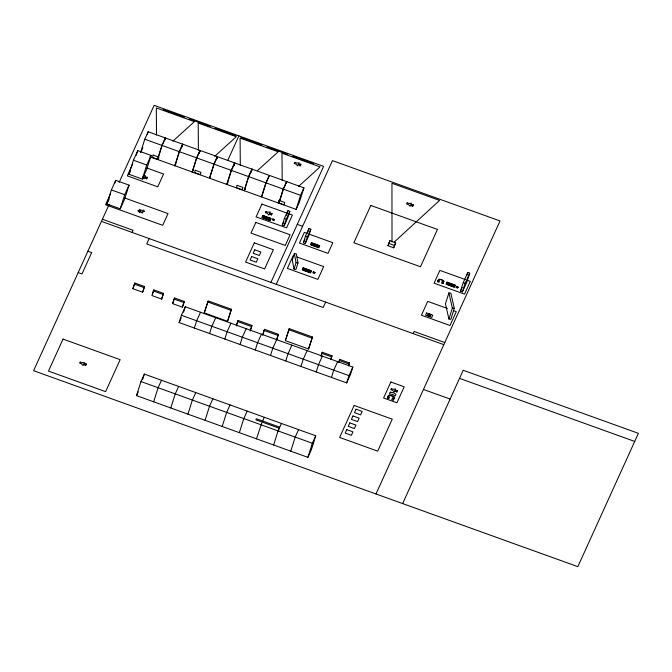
<?xml version="1.0" encoding="UTF-8"?>
<svg xmlns="http://www.w3.org/2000/svg" width="672" height="672" viewBox="0 0 672 672"><rect width="100%" height="100%" fill="white"/><g stroke="black" fill="none" stroke-linecap="round" stroke-linejoin="round"><path stroke-width="1.01" d="M387.752 397.328C387.828 393.229 396.598 396.346 393.548 399.412M438.001 281.123C438.068 277.469 445.872 280.249 443.159 282.979M274.546 219.635L273.042 218.803L272.311 219.878L273.815 220.643L274.546 219.635L273.706 219.71A0.848 0.487 17.5 0 1 273.244 219.542L272.672 218.996M315.076 272.563L313.572 271.732L312.833 272.807L314.345 273.571L315.076 272.563L314.236 272.639A0.848 0.487 17.5 0 1 313.765 272.471L313.202 271.925M458.212 287.154L456.758 286.314L455.969 287.398L457.472 288.162L458.212 287.154L457.363 287.23A0.848 0.487 17.5 0 1 456.901 287.062L456.338 286.516M106.915 204.002L111.359 189.924L115.718 180.323L129.049 185.128L124.606 199.206L120.246 208.799L106.915 204.002L109.301 198.769M114.828 183.137L115.718 180.323M128.974 174.3L133.417 160.222L137.777 150.62L151.108 155.417L146.664 169.495L142.304 179.096L128.974 174.3L130.166 171.679M136.298 155.316L137.777 150.62M120.246 208.799L124.69 194.72L129.049 185.128M140.641 152.359L144.782 139.222L148.176 131.754L165.312 137.928L164.716 139.81M147.286 134.576L148.176 131.754M142.304 179.096L146.748 165.018L151.108 155.417M165.312 137.928L161.918 145.396L157.483 159.474L149.864 156.727M181.751 146.983L182.641 144.169L165.505 137.995L162.112 145.463L157.668 159.541L174.812 165.715L175.661 163.842M164.909 139.877L165.505 137.995M132.888 288.7L134.812 283.046L144.53 286.541L143.077 291.136L142.598 292.194L132.888 288.7L134.812 283.046M174.812 165.715L179.248 151.637L182.641 144.169M192.99 170.083L192.142 171.948L174.997 165.782L179.441 151.704L182.834 144.236L199.97 150.41L199.08 153.224M181.944 147.05L182.834 144.236M142.598 292.194L144.53 286.541M153.376 290.968L151.931 295.554L161.641 299.057L163.573 293.404L153.854 289.901L153.376 290.968L163.086 294.47L163.573 293.404M152.41 294.487L153.854 289.901M192.142 171.948L196.577 157.87L199.97 150.41M210.311 176.324L209.471 178.189L192.326 172.024L196.77 157.945L200.155 150.478L217.3 156.652L216.409 159.466M199.273 153.292L200.155 150.478M161.641 299.057L163.086 294.47M136.525 395.632L140.96 381.553L144.354 374.086L315.739 435.792L311.296 449.87L307.902 457.338L136.525 395.632L138.222 391.894M142.582 379.714L144.354 374.086M209.471 178.189L213.906 164.111L217.3 156.652M227.64 182.566L226.792 184.43L209.656 178.256L214.099 164.178L217.484 156.719L234.629 162.884L233.738 165.707M216.896 158.592L217.484 156.719M172.628 303.635L174.56 297.982L184.271 301.476L182.826 306.062L182.339 307.129L172.628 303.635L174.56 297.982M182.339 307.129L184.271 301.476M153.661 401.797L158.096 387.719L161.49 380.26M179.105 322.56L181.398 315.286L185.279 306.76L352.85 367.097L350.557 374.371L346.676 382.906L179.105 322.56L181.255 317.822M183.557 312.211L185.279 306.76M226.792 184.43L231.235 170.352L234.629 162.884M245.398 187.874L244.121 190.672L226.985 184.498L231.428 170.419L234.814 162.96L251.958 169.126L251.068 171.94M233.932 165.774L234.814 162.96M194.342 328.054L196.636 320.771L200.508 312.245M170.797 407.971L175.241 393.893L178.626 386.425M204.271 312.883L208.194 300.905L231.428 309.263L227.984 320.183L227.506 321.25L204.271 312.883L207.883 301.896M244.121 190.672L248.564 176.593L251.958 169.126M244.314 190.739L248.749 176.66L252.143 169.193L269.287 175.367L265.894 182.834L261.45 196.913L244.314 190.739L245.582 187.942M251.261 172.015L252.143 169.193M209.572 333.539L211.865 326.256L215.746 317.73M187.942 414.145L192.377 400.067L195.77 392.599M266.078 182.902L261.643 196.98L278.779 203.146L283.223 189.067L286.608 181.608L269.472 175.434L266.078 182.902L283.223 189.067M227.506 321.25L231.428 309.263M224.809 339.024L227.102 331.741L230.975 323.215M205.078 420.311L209.513 406.232L212.906 398.765M236.41 325.248L238.064 320.477L251.958 325.475L250.211 331.036M236.309 326.029L238.064 320.477M283.408 189.143L278.972 203.221L296.108 209.387L299.502 201.928L303.937 187.849L286.801 181.675L283.408 189.143L300.552 195.308L303.937 187.849M286.02 183.481L286.608 181.608M286.213 183.548L286.801 181.675M240.038 344.509L242.332 337.226L246.212 328.7M282.332 224.935L284.374 218.45L287.918 210.664L289.817 211.344L287.776 217.837L284.239 225.616L282.332 224.935L283.903 221.474M286.457 215.292L287.918 210.664M250.312 330.254L251.958 325.475M284.239 225.616L286.28 219.131L289.817 211.344M222.214 426.485L226.657 412.406L230.042 404.939M296.108 209.387L300.552 195.308M255.276 349.994L257.569 342.712L261.442 334.186M262.584 335.051L264.524 329.347L278.426 334.354L276.671 339.914M262.777 334.908L264.524 329.347M294.336 253.554L292.286 260.039L294.017 269.111L295.966 269.363L298.007 262.878L296.285 253.806L294.336 253.554L296.058 262.626L294.017 269.111M239.35 432.65L243.793 418.572L247.187 411.113M303.374 242.81L305.416 236.326L308.952 228.539L310.859 229.228L308.809 235.712L305.273 243.499L303.374 242.81L304.945 239.35M307.784 232.252L308.952 228.539M305.273 243.499L307.322 237.014L310.859 229.228M270.505 355.48L272.798 348.197L276.679 339.671M276.486 340.049L278.426 334.354M285.323 340.628L289.246 328.65L312.48 337.016L308.557 348.995L285.323 340.628L285.81 339.562M286.121 338.57L289.246 328.65M256.494 438.824L261.778 422.881M285.743 360.965L288.036 353.682L291.908 345.156M273.63 444.998L278.065 430.92L281.459 423.452M278.485 430.181L279.594 427.123L256.36 418.757L255.872 419.824L279.107 428.19M300.972 366.45L303.274 359.167L307.146 350.641M308.557 348.995L312.48 337.016M290.766 451.164L295.21 437.086L298.595 429.626M320.93 356.076L322.283 352.262L331.993 355.757L330.842 359.428M316.21 371.935L318.503 364.652L322.384 356.126M321.124 355.925L322.283 352.262M330.641 359.57L331.993 355.757M331.447 377.42L333.74 370.138L337.613 361.612M307.902 457.338L312.346 443.26L315.739 435.792M338.722 362.326L339.78 359.428L349.499 362.922L348.625 365.677M338.915 362.174L339.78 359.428M348.432 365.82L349.499 362.922M387.946 245.742L389.903 240.702L395.615 242.76L394.867 245.137L393.658 247.8L387.946 245.742L389.903 240.702M346.676 382.906L348.97 375.623L352.85 367.097M393.658 247.8L395.615 242.76M448.888 292.908L445.444 303.82L448.913 319.049L450.853 319.276L454.297 308.356L450.836 293.135L448.888 292.908L452.357 308.137L448.913 319.049M460.522 291.161L463.218 282.618L467.821 272.488L469.72 273.176L467.032 281.719L462.428 291.85L460.522 291.161L462.193 287.482M466.922 275.335L467.821 272.488M462.428 291.85L465.116 283.307L469.72 273.176M110.494 193.931L105.58 204.758L162.7 225.33L168.034 213.595L124.698 197.996M109.217 204.263L33.6 370.692L577.836 566.656L638.4 433.339L463.21 370.264L402.646 503.572M119.154 182.389L154.157 105.344L323.627 166.37L270.917 282.408M132.695 163.968L127.294 175.854L157.76 186.824L163.582 174.023L146.874 168.008M140.767 152.368L142.884 147.706M132.09 232.42L133.064 230.286L102.404 219.248M174.997 165.782L175.846 163.918M149.159 238.568L146.714 243.944L323.198 307.49L325.643 302.114M192.326 172.024L193.175 170.15M209.656 178.256L210.504 176.392M227.69 160.507L238.888 135.862M226.985 184.498L227.833 182.633M276.242 284.323L332.455 160.616L500.027 220.954L375.984 493.97M293.194 255.629L287.381 268.422L317.848 279.392L323.66 266.599L297.125 257.04M262.626 421.016L264.323 417.278M311.984 445.922L313.664 442.226M413.162 333.623L414.128 331.489L444.788 342.527M428.526 313.664L430.836 314.496M394.313 241.996L439.555 200.416L391.952 183.28L392.011 242.012M172.838 141.212L194.393 121.64L156.307 107.923L156.509 135.038M214.729 156.299L236.284 136.727L198.198 123.01L198.408 150.125M257.393 170.68L278.174 151.813L240.089 138.096L240.299 165.211M298.519 186.463L320.065 166.891L281.988 153.182L282.19 180.289M442.932 283.475L444.007 281.383A2.327 1.336 17.5 0 0 443.528 280.686L439.522 279.241A2.327 1.336 17.5 0 0 438.631 279.443L437.774 281.618M393.288 399.974L394.506 397.622A2.612 1.504 17.5 0 0 393.968 396.841L389.466 395.22A2.612 1.504 17.5 0 0 388.466 395.447L387.5 397.883M143.086 176.098L145.48 175.72L144.018 178.92L142.598 177.164M452.357 308.137L454.297 308.356M296.058 262.626L298.007 262.878M163.288 109.628L184.237 117.172M189.185 118.952L210.134 126.496M215.082 128.276L236.032 135.82M240.979 137.6L261.929 145.144M266.876 146.933L287.826 154.468M292.774 156.257L313.723 163.8M144.782 139.222L161.918 145.396M162.112 145.463L179.248 151.637M179.441 151.704L196.577 157.87M196.77 157.945L213.906 164.111M214.099 164.178L231.235 170.352M231.428 170.419L248.564 176.593M248.749 176.66L265.894 182.834M388.693 243.373L394.405 245.431M465.427 279.586L439.874 270.388L434.053 283.181L464.528 294.151L470.341 281.358L467.393 280.3M133.417 160.222L146.748 165.018M463.218 282.618L465.116 283.307M284.374 218.45L286.28 219.131M297.268 224.389L302.602 226.304M307.255 233.478L304.298 232.411L299.452 243.079L328.02 253.361L332.858 242.701L309.221 234.184M305.416 236.326L307.322 237.014M447.418 308.456L427.72 301.367L421.42 315.227L449.988 325.508L456.288 311.648L453.331 310.582M111.359 189.924L124.69 194.72M101.438 221.382L443.822 344.66M459.53 378.37L634.721 441.445M87.864 251.244L91.678 252.613L81.984 273.941L78.179 272.572M288.767 329.717L311.993 338.083M207.715 301.963L230.941 310.33M264.046 330.414L277.939 335.42M134.333 284.113L144.043 287.608M237.577 321.544L251.479 326.542M174.082 299.048L183.792 302.543M423.469 389.458L450.131 399.059M321.804 353.321L331.514 356.824M339.301 360.494L349.012 363.989M181.398 315.286L348.97 375.623M140.96 381.553L312.346 443.26M153.157 155.089L152.41 157.458L158.122 159.516L158.869 157.147L153.157 155.089M195.241 170.243L194.494 172.612L200.206 174.67L200.953 172.301L195.241 170.243M237.14 185.329L236.393 187.698L242.105 189.756L242.852 187.387L237.14 185.329M279.031 200.407L278.284 202.784L283.996 204.842L284.743 202.465L279.031 200.407M63.025 339.091L48.485 371.087L105.613 391.658L120.154 359.663L63.025 339.091M145.706 177.047L145.219 178.105L145.698 178.282L146.185 177.215L145.706 177.047M147.017 177.206L146.286 178.802L146.765 178.979L147.496 177.374L147.017 177.206M142.918 211.672L142.229 213.175L139.213 209.462L141.91 210.428L143.598 210.16L144.606 211.403L142.918 211.672M80.178 362.082L79.691 363.149L81.598 363.829L83.017 365.585L84.47 362.384L82.076 362.771L80.178 362.082M84.697 363.712L84.218 364.778L84.689 364.946L85.176 363.88L84.697 363.712M86.008 363.871L85.285 365.467L85.756 365.644L86.486 364.039L86.008 363.871M261.912 204.086L256.099 216.888L286.566 227.858L292.379 215.057L261.912 204.086M255.83 222.424L250.992 233.092L285.264 245.431L290.111 234.772L255.83 222.424M262.811 215.418L261.845 217.543L270.22 220.567L271.186 218.434L262.811 215.418M262.508 217.048L263.08 217.745L262.508 217.048M262.802 216.401L263.374 217.106L262.802 216.401M263.096 215.762L263.659 216.468L263.096 215.762M265.927 211.596L265.44 212.663L267.347 213.343L268.766 215.099L270.22 211.898L267.826 212.276L265.927 211.596M263.651 217.459L263.458 217.879L267.649 219.391L267.842 218.963L263.651 217.459M263.945 216.812L264.516 217.518L263.945 216.812M264.239 216.174L264.802 216.88L264.239 216.174M265.087 217.224L265.658 217.93L265.087 217.224M265.381 216.586L265.944 217.291L265.381 216.586M254.302 242.869L245.574 262.072L264.617 268.926L273.344 249.724L254.302 242.869M266.23 217.636L266.801 218.341L266.23 217.636M266.524 216.997L267.086 217.703L266.524 216.997M267.372 218.047L267.943 218.753L267.372 218.047M267.666 217.409L268.229 218.114L267.666 217.409M270.446 213.226L269.959 214.292L270.438 214.46L270.925 213.394L270.446 213.226M268.229 219.097L268.792 219.803L268.229 219.097M268.514 218.459L269.086 219.164L268.514 218.459M268.808 217.82L269.371 218.526L268.808 217.82M251.664 256.561L250.102 260.014L256.259 262.231L257.83 258.779L251.664 256.561M254.738 249.808L253.168 253.26L259.333 255.478L260.896 252.025L254.738 249.808M294.739 162.389L294.252 163.456L296.159 164.144L297.578 165.9L299.032 162.7L296.638 163.078L294.739 162.389M271.757 213.385L271.034 214.981L271.505 215.158L272.236 213.553L271.757 213.385M269.657 218.87L269.186 219.912L269.951 220.181L270.421 219.148L269.657 218.87M269.951 218.232L270.514 218.938L269.951 218.232M299.258 164.018L298.771 165.085L299.25 165.262L299.737 164.195L299.258 164.018M300.569 164.178L299.846 165.782L300.317 165.95L301.048 164.354L300.569 164.178M311.388 242.659L310.422 244.793L318.797 247.808L319.763 245.675L311.388 242.659M311.086 244.289L311.657 244.986L311.086 244.289M311.38 243.65L311.951 244.348L311.38 243.65M311.674 243.012L312.236 243.709L311.674 243.012M312.228 244.7L312.035 245.129L316.226 246.632L316.42 246.212L312.228 244.7M312.522 244.062L313.093 244.759L312.522 244.062M312.816 243.424L313.379 244.121L312.816 243.424M313.664 244.474L314.236 245.171L313.664 244.474M313.958 243.835L314.521 244.532L313.958 243.835M303.148 267.775L302.182 269.909L310.556 272.924L311.531 270.791L303.148 267.775M302.854 269.405L303.416 270.11L302.854 269.405M303.139 268.766L303.71 269.472L303.139 268.766M303.433 268.128L304.004 268.825L303.433 268.128M314.807 244.885L315.378 245.582L314.807 244.885M315.101 244.247L315.664 244.944L315.101 244.247M303.996 269.816L303.803 270.245L307.986 271.757L308.179 271.328L303.996 269.816M304.282 269.178L304.853 269.875L304.282 269.178M304.576 268.54L305.147 269.237L304.576 268.54M315.949 245.297L316.52 245.994L315.949 245.297M316.243 244.658L316.806 245.356L316.243 244.658M305.424 269.59L305.995 270.287L305.424 269.59M305.718 268.951L306.289 269.648L305.718 268.951M316.806 246.347L317.369 247.044L316.806 246.347M317.092 245.708L317.663 246.406L317.092 245.708M317.386 245.07L317.948 245.767L317.386 245.07M306.566 270.001L307.138 270.698L306.566 270.001M306.86 269.363L307.432 270.06L306.86 269.363M318.234 246.12L317.764 247.153L318.528 247.43L318.998 246.389L318.234 246.12M318.528 245.482L319.091 246.179L318.528 245.482M307.709 270.413L308.28 271.11L307.709 270.413M308.003 269.774L308.574 270.472L308.003 269.774M308.566 271.463L309.128 272.168L308.566 271.463M308.851 270.824L309.422 271.522L308.851 270.824M309.145 270.186L309.716 270.883L309.145 270.186M309.994 271.236L309.523 272.269L310.288 272.546L310.758 271.513L309.994 271.236M310.288 270.598L310.859 271.295L310.288 270.598M370.801 205.447L353.842 242.768L420.487 266.767L437.447 229.446L370.801 205.447M407.148 202.868L406.661 203.935L408.568 204.616L409.987 206.371L411.44 203.171L409.055 203.557L407.148 202.868M411.667 204.498L411.188 205.565L411.659 205.733L412.146 204.666L411.667 204.498M412.978 204.658L412.255 206.254L412.726 206.43L413.456 204.826L412.978 204.658M354.161 405.451L339.62 437.447L377.706 451.156L392.246 419.168L354.161 405.451M346.76 429.626L345.19 433.079L351.355 435.296L352.926 431.844L346.76 429.626M349.826 422.873L348.264 426.325L354.43 428.543L355.992 425.09L349.826 422.873M352.976 415.943L351.414 419.395L357.58 421.613L359.142 418.16L352.976 415.943M356.051 409.189L354.48 412.642L360.646 414.859L362.216 411.407L356.051 409.189M390.869 382.007L383.594 398L396.925 402.805L404.191 386.803L390.869 382.007M438.354 280.358L437.69 281.795L438.984 282.265L439.639 280.82L438.354 280.358M391.289 388.626L390.802 389.693L392.708 390.373L394.128 392.129L395.581 388.928L393.187 389.306L391.289 388.626M388.147 396.472L387.408 398.093L388.853 398.614L389.592 396.992L388.147 396.472M390.222 392.179L389.441 393.901L392.742 394.514L395.153 395.959L395.934 394.237L393.523 392.792L390.222 392.179M426.586 312.967L425.561 315.218L431.752 317.453L432.768 315.193L426.586 312.967M442.218 281.744L441.563 283.189L442.848 283.651L443.503 282.206L442.218 281.744M395.808 390.256L395.321 391.322L395.8 391.49L396.287 390.424L395.808 390.256M392.49 398.034L391.751 399.655L393.196 400.176L393.935 398.555L392.49 398.034M397.118 390.415L396.396 392.011L396.866 392.188L397.597 390.583L397.118 390.415M447.031 282.139L446.065 284.264L454.44 287.288L455.414 285.155L447.031 282.139M446.737 283.769L447.3 284.466L446.737 283.769M447.023 283.122L447.594 283.828L447.023 283.122M447.317 282.484L447.888 283.189L447.317 282.484M447.88 284.18L447.686 284.6L451.878 286.112L452.071 285.684L447.88 284.18M448.165 283.534L448.736 284.239L448.165 283.534M448.459 282.895L449.03 283.601L448.459 282.895M449.308 283.945L449.879 284.651L449.308 283.945M449.602 283.307L450.173 284.012L449.602 283.307M450.458 284.357L451.021 285.062L450.458 284.357M450.744 283.718L451.315 284.424L450.744 283.718M451.601 284.768L452.164 285.474L451.601 284.768M451.886 284.13L452.458 284.836L451.886 284.13M452.449 285.818L453.02 286.524L452.449 285.818M452.743 285.18L453.306 285.886L452.743 285.18M453.029 284.542L453.6 285.247L453.029 284.542M453.886 285.592L453.407 286.633L454.171 286.902L454.642 285.869L453.886 285.592M454.171 284.953L454.742 285.659L454.171 284.953M138.281 210.664L137.861 210.731L139.784 212.52L138.281 210.664M139.591 210.798L139.163 210.865L140.591 212.041L139.591 210.798M428.114 315.655A1.546 0.89 17.5 0 0 430.618 315.731A1.546 0.89 17.5 0 0 428.761 314.244A1.546 0.89 17.5 0 0 428.114 315.655M428.434 315.512A1.075 0.622 17.5 0 0 430.172 315.571A1.075 0.622 17.5 0 0 428.879 314.538A1.075 0.622 17.5 0 0 428.434 315.512"/></g></svg>
